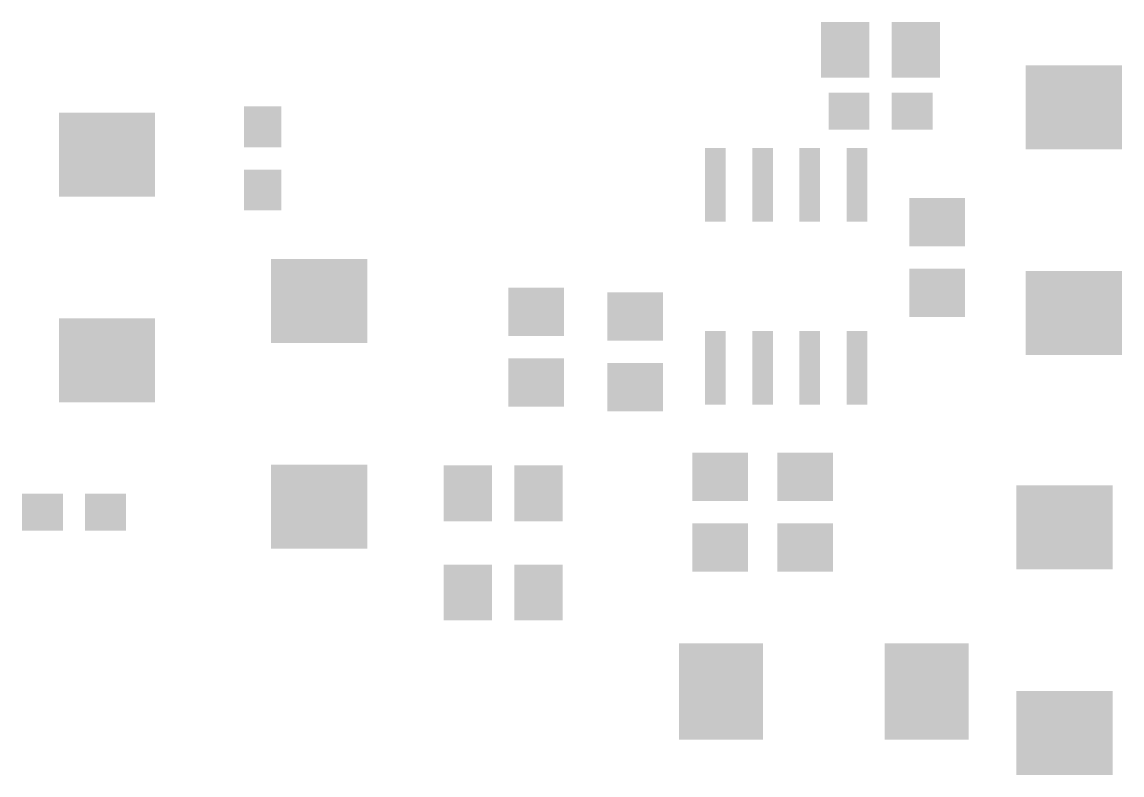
# Model space of a CAD drawing. Extents: x 2.3 to 31.9, y 1.8 to 22.1.
import ezdxf

# ---------------------------------------------------------------- set-up
doc = ezdxf.new("R2010")
doc.units = 0
doc.layers.add('31', color=253, linetype='CONTINUOUS')

# ---------------------------------------------------------------- blocks, each defined once
blk = doc.blocks.new('RECT')
blk.add_solid([(-0.5, -0.5), (0.5, -0.5), (-0.5, 0.5), (0.5, 0.5)])

msp = doc.modelspace()

# ---------------------------------------------------------------- block references
at = {"layer": '31', "xscale": 1.3, "yscale": 1.5}
for p in [(24.45, 21.336), (26.35, 21.336), (14.29, 9.398), (16.19, 9.398), (14.29, 6.731), (16.19, 6.731)]:
    msp.add_blockref('RECT', p, dxfattribs=at)
at = {"layer": '31'}
for p, xscale, yscale, rotation in [((30.607, 19.7866), 2.5908, 2.2606, 180), ((4.572, 18.5166), 2.5908, 2.2606, 180), ((20.955, 17.7038), 1.9812, 0.5588, 270), ((22.225, 17.7038), 1.9812, 0.5588, 270), ((23.495, 17.7038), 1.9812, 0.5588, 270), ((24.765, 17.7038), 1.9812, 0.5588, 270), ((26.924, 16.698), 1.3, 1.5, 270), ((10.287, 14.5796), 2.5908, 2.2606, 180), ((26.924, 14.798), 1.3, 1.5, 270), ((30.607, 14.2494), 2.5908, 2.2606, 180), ((16.129, 14.285), 1.3, 1.5, 270), ((18.796, 14.158), 1.3, 1.5, 270), ((4.572, 12.9794), 2.5908, 2.2606, 180), ((20.955, 12.7762), 1.9812, 0.5588, 270), ((22.225, 12.7762), 1.9812, 0.5588, 270), ((23.495, 12.7762), 1.9812, 0.5588, 270), ((24.765, 12.7762), 1.9812, 0.5588, 270), ((16.129, 12.385), 1.3, 1.5, 270), ((18.796, 12.258), 1.3, 1.5, 270), ((21.082, 9.84), 1.3, 1.5, 90), ((23.368, 9.84), 1.3, 1.5, 90), ((10.287, 9.0424), 2.5908, 2.2606, 180), ((30.353, 8.4836), 2.5908, 2.2606, 180), ((21.082, 7.94), 1.3, 1.5, 90), ((23.368, 7.94), 1.3, 1.5, 90), ((21.1074, 4.064), 2.5908, 2.2606, 90), ((26.6446, 4.064), 2.5908, 2.2606, 90), ((30.353, 2.9464), 2.5908, 2.2606, 180)]:
    msp.add_blockref('RECT', p, dxfattribs=dict(at, xscale=xscale, yscale=yscale, rotation=rotation))
at = {"layer": '31', "xscale": 1.1}
for p in [(24.55, 19.685), (26.25, 19.685), (2.833, 8.89), (4.533, 8.89)]:
    msp.add_blockref('RECT', p, dxfattribs=at)
at = {"layer": '31', "xscale": 1.1, "rotation": 270}
for p in [(8.763, 19.265), (8.763, 17.565)]:
    msp.add_blockref('RECT', p, dxfattribs=at)

doc.saveas('drawing.dxf')
